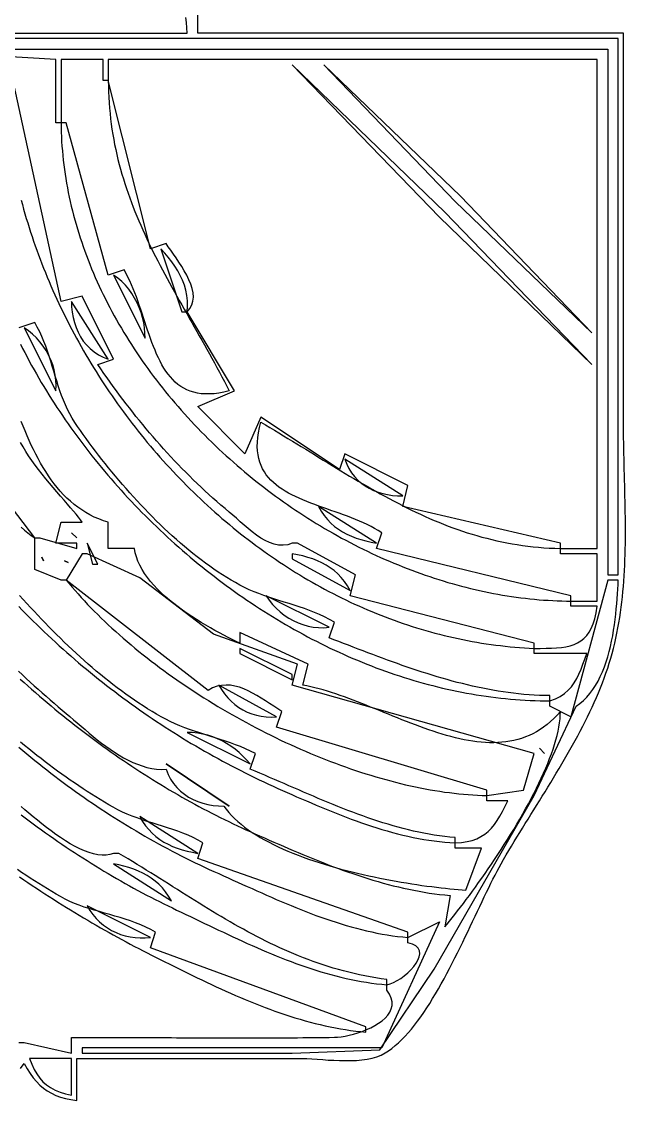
# Model space of a CAD drawing. Extents: x 0 to 792, y 0 to 1224.
# Drawn here: x 499.5 to 614.4, y 211 to 416.2 of the extents above; entities that cross this region are included whole.
import ezdxf

# ---------------------------------------------------------------- set-up
doc = ezdxf.new("R2010")
doc.units = 0
doc.layers.add('C7', color=7, linetype='CONTINUOUS')

msp = doc.modelspace()

# ---------------------------------------------------------------- linework, layer by layer
at = {"layer": 'C7'}
for points in [[(499.2836, 217.103), (500, 218), (500.5467, 217.026), (501.111, 216.1332), (501.6982, 215.3193), (502.3135, 214.582), (502.9624, 213.9188), (503.6501, 213.3275), (504.382, 212.8055), (505.1634, 212.3507), (505.9997, 211.9605), (506.8961, 211.6328), (507.8581, 211.365), (508.8909, 211.1548), (510, 211), (510, 219), (552, 219), (552.8583, 218.9857), (553.7738, 218.9473), (554.738, 218.8916), (555.7425, 218.8251), (556.779, 218.7546), (557.8392, 218.6867), (558.9146, 218.6282), (559.997, 218.5857), (561.078, 218.5659), (562.1491, 218.5755), (563.2021, 218.6212), (564.2287, 218.7097), (565.2203, 218.8477), (566.1687, 219.0417), (567.0656, 219.2986), (567.9025, 219.625), (568.6712, 220.0277), (569.3157, 220.4442), (569.9541, 220.9086), (570.5865, 221.4187), (571.2128, 221.9725), (571.833, 222.568), (572.4471, 223.2032), (573.055, 223.8759), (573.6568, 224.5843), (574.2524, 225.3262), (574.8419, 226.0996), (575.4251, 226.9026), (576.0021, 227.7329), (576.5729, 228.5887), (577.1375, 229.4679), (577.6957, 230.3684), (578.2477, 231.2883), (578.7934, 232.2254), (579.3328, 233.1778), (579.8659, 234.1435), (580.3926, 235.1203), (580.9129, 236.1063), (581.4269, 237.0994), (581.9345, 238.0975), (582.4357, 239.0988), (582.9304, 240.1011), (583.4187, 241.1023), (583.9006, 242.1006), (584.376, 243.0937), (584.8449, 244.0798), (585.3072, 245.0567), (585.7631, 246.0224), (586.2124, 246.975), (586.6552, 247.9123), (587.0914, 248.8323), (587.521, 249.733), (587.9441, 250.6124), (588.3605, 251.4684), (588.7702, 252.299), (589.1734, 253.1022), (589.5698, 253.8759), (589.9596, 254.6182), (590.3427, 255.3268), (590.7191, 256), (591.2041, 256.845), (591.6969, 257.6916), (592.1968, 258.5398), (592.7032, 259.3896), (593.2156, 260.2411), (593.7333, 261.0942), (594.2558, 261.9491), (594.7824, 262.8057), (595.3127, 263.6641), (595.8459, 264.5244), (596.3816, 265.3865), (596.9191, 266.2505), (597.4579, 267.1164), (597.9973, 267.9844), (598.5368, 268.8543), (599.0758, 269.7262), (599.6137, 270.6002), (600.1499, 271.4763), (600.6839, 272.3545), (601.215, 273.2349), (601.7427, 274.1175), (602.2663, 275.0024), (602.7854, 275.8895), (603.2992, 276.779), (603.8073, 277.6707), (604.309, 278.5649), (604.8037, 279.4615), (605.2909, 280.3605), (605.77, 281.2619), (606.2404, 282.1659), (606.7015, 283.0725), (607.1527, 283.9816), (607.5935, 284.8934), (608.0231, 285.8078), (608.4412, 286.7249), (608.847, 287.6447), (609.24, 288.5672), (609.6196, 289.4926), (609.9853, 290.4208), (610.3364, 291.3518), (610.6723, 292.2857), (610.9924, 293.2226), (611.2963, 294.1624), (611.5832, 295.1052), (611.8527, 296.051), (612.1041, 297), (612.3406, 297.963), (612.5611, 298.9302), (612.7659, 299.9014), (612.9557, 300.8764), (613.1309, 301.8551), (613.292, 302.8373), (613.4395, 303.8227), (613.5739, 304.8113), (613.6959, 305.8028), (613.8057, 306.797), (613.904, 307.7938), (613.9913, 308.7931), (614.0681, 309.7946), (614.1349, 310.7981), (614.1921, 311.8035), (614.2404, 312.8106), (614.2802, 313.8192), (614.312, 314.8292), (614.3363, 315.8404), (614.3537, 316.8525), (614.3646, 317.8655), (614.3695, 318.8791), (614.3691, 319.8932), (614.3636, 320.9075), (614.3538, 321.922), (614.3401, 322.9364), (614.3229, 323.9506), (614.3029, 324.9643), (614.2804, 325.9774), (614.2561, 326.9898), (614.2304, 328.0012), (614.2038, 329.0115), (614.1769, 330.0205), (614.1502, 331.028), (614.1241, 332.0339), (614.0991, 333.0379), (614.0759, 334.0399), (614.0548, 335.0398), (614.0364, 336.0372), (614.0212, 337.0322), (614.0097, 338.0244), (614.0025, 339.0137), (614, 340), (614, 414), (533, 414), (533, 432)], [(492, 414), (531, 414), (530.9577, 415.0363), (530.8859, 416.0326), (530.773, 416.9852)], [(490, 411), (611, 411), (611, 311), (613, 311), (613, 413), (492, 413)], [(499, 222), (500, 222), (509, 220), (509, 223), (509.9996, 222.9997), (510.9994, 222.9989), (511.9992, 222.9976), (512.999, 222.9959), (513.9988, 222.9938), (514.9987, 222.9913), (515.9986, 222.9884), (516.9986, 222.9852), (517.9985, 222.9817), (518.9985, 222.978), (519.9986, 222.9741), (520.9986, 222.97), (521.9987, 222.9657), (522.9988, 222.9613), (523.9989, 222.9568), (524.999, 222.9523), (525.9992, 222.9478), (526.9993, 222.9432), (527.9995, 222.9387), (528.9997, 222.9343), (529.9998, 222.93), (531, 222.9259), (532.0002, 222.9219), (533.0004, 222.9182), (534.0006, 222.9147), (535.0008, 222.9114), (536.001, 222.9085), (537.0011, 222.9059), (538.0013, 222.9038), (539.0015, 222.902), (540.0016, 222.9006), (541.0018, 222.8998), (542.0019, 222.8994), (543.002, 222.8996), (544.0021, 222.9004), (545.0021, 222.9018), (546.0022, 222.9038), (547.0022, 222.9065), (548.0022, 222.9099), (549.0022, 222.9141), (550.0021, 222.919), (551.002, 222.9247), (552.0019, 222.9313), (553.0017, 222.9388), (554.0015, 222.9471), (555.0013, 222.9565), (556.001, 222.9667), (557.0007, 222.978), (558.0004, 222.9903), (559, 223.0038), (559.6081, 223.0344), (560.2881, 223.1099), (561.0264, 223.2295), (561.8097, 223.3924), (562.6245, 223.5977), (563.4574, 223.8447), (564.295, 224.1325), (565.1239, 224.4604), (565.9307, 224.8275), (566.7019, 225.2331), (567.4241, 225.6762), (568.0839, 226.1562), (568.6679, 226.6722), (569.1626, 227.2234), (569.5547, 227.8091), (569.8307, 228.4283), (569.9772, 229.0802), (569.9808, 229.7642), (569.8281, 230.4794), (569.5056, 231.2249), (569, 232), (569, 233), (569.609, 233.1637), (570.2627, 233.4296), (570.9427, 233.785), (571.6309, 234.217), (572.3089, 234.7129), (572.9585, 235.26), (573.5613, 235.8454), (574.0992, 236.4564), (574.5538, 237.0802), (574.9068, 237.7041), (575.1401, 238.3152), (575.2352, 238.9009), (575.174, 239.4483), (574.9381, 239.9447), (574.5094, 240.3772), (573.8694, 240.7333), (573, 241), (573, 242), (579, 245), (568, 221), (511, 221), (511, 220), (551, 220), (567.6713, 220.6034), (578, 236), (597, 269), (605, 286), (605.7242, 286.5214), (606.4024, 287.1029), (607.0362, 287.7406), (607.6272, 288.4307), (608.1769, 289.1694), (608.6869, 289.9529), (609.1587, 290.7773), (609.594, 291.6389), (609.9942, 292.5339), (610.361, 293.4584), (610.6959, 294.4086), (611.0006, 295.3807), (611.2765, 296.3709), (611.5252, 297.3754), (611.7483, 298.3904), (611.9474, 299.412), (612.124, 300.4365), (612.2798, 301.4601), (612.4162, 302.4789), (612.5348, 303.489), (612.6373, 304.4868), (612.7251, 305.4684), (612.7999, 306.43), (612.8632, 307.3678), (612.9166, 308.2779), (612.9617, 309.1565), (613, 310), (611, 310), (604, 284), (600, 286), (600, 287), (601.045, 287.3894), (601.964, 287.859), (602.7695, 288.4041), (603.4742, 289.0206), (604.0908, 289.7041), (604.6318, 290.4502), (605.1099, 291.2547), (605.5378, 292.1132), (605.9281, 293.0212), (606.2935, 293.9746), (606.6466, 294.969), (607, 296), (597, 296), (597, 297), (598.1644, 297.0024), (599.2657, 297.0146), (600.3049, 297.0446), (601.2827, 297.1002), (602.2, 297.1893), (603.0576, 297.3199), (603.8564, 297.4999), (604.5972, 297.7372), (605.2808, 298.0396), (605.9081, 298.4152), (606.48, 298.8717), (606.9972, 299.4172), (607.4605, 300.0594), (607.871, 300.8064), (608.2293, 301.6661), (608.5363, 302.6463), (608.7929, 303.7549), (609, 305), (604, 305), (604, 306), (609, 306), (609, 315), (602, 315), (602, 316), (609, 316), (609, 409), (516, 409), (516, 405), (515, 405), (515, 409), (507, 409), (507, 397), (506, 397), (506, 409), (490, 410)], [(499.4195, 382.2876), (499.6537, 381.4123), (499.8952, 380.5384), (500.144, 379.6658), (500.4001, 378.7948), (500.6635, 377.9252), (500.9341, 377.0572), (501.2119, 376.1908), (501.4968, 375.3261), (501.7888, 374.4632), (502.0878, 373.602), (502.3939, 372.7427), (502.707, 371.8853), (503.027, 371.0298), (503.3539, 370.1764), (503.6877, 369.325), (504.0283, 368.4758), (504.3757, 367.6287), (504.7299, 366.7839), (505.0908, 365.9414), (505.4584, 365.1012), (505.8327, 364.2635), (506.2135, 363.4282), (506.6009, 362.5954), (506.9949, 361.7653), (507.3953, 360.9377), (507.8023, 360.1129), (508.2156, 359.2908), (508.6353, 358.4715), (509.0614, 357.655), (509.4937, 356.8415), (509.9324, 356.031), (510.3773, 355.2235), (510.8283, 354.4191), (511.2856, 353.6178), (511.7489, 352.8197), (512.2183, 352.0249), (512.6938, 351.2334), (513.1753, 350.4453), (513.6628, 349.6605), (514.1562, 348.8793), (514.6554, 348.1016), (515.1606, 347.3275), (515.6715, 346.5571), (516.1883, 345.7903), (516.7108, 345.0274), (517.239, 344.2682), (517.7728, 343.5129), (518.3123, 342.7616), (518.8574, 342.0142), (519.4081, 341.2709), (519.9643, 340.5317), (520.5259, 339.7966), (521.093, 339.0658), (521.6655, 338.3392), (522.2434, 337.617), (522.8266, 336.8991), (523.4151, 336.1857), (524.0088, 335.4768), (524.6078, 334.7724), (525.212, 334.0727), (525.8212, 333.3776), (526.4357, 332.6872), (527.0551, 332.0016), (527.6796, 331.3208), (528.3091, 330.645), (528.9436, 329.9741), (529.5829, 329.3081), (530.2272, 328.6473), (530.8763, 327.9915), (531.5302, 327.341), (532.1888, 326.6956), (532.8522, 326.0556), (533.5203, 325.4208), (534.193, 324.7915), (534.8704, 324.1677), (535.5523, 323.5493), (536.2388, 322.9365), (536.9298, 322.3293), (537.6253, 321.7279), (538.3251, 321.1321), (539.0294, 320.5422), (539.738, 319.9581), (540.451, 319.3799), (541.1682, 318.8076), (541.8897, 318.2414), (542.6153, 317.6812), (543.3451, 317.1272), (544.0791, 316.5794), (544.8172, 316.0378), (545.5593, 315.5025), (546.3054, 314.9736), (547.0555, 314.4511), (547.8095, 313.935), (548.5675, 313.4255), (549.3293, 312.9225), (550.0949, 312.4262), (550.8643, 311.9366), (551.6375, 311.4537), (552.4144, 310.9777), (553.195, 310.5085), (553.9792, 310.0462), (554.767, 309.5909), (555.5584, 309.1426), (556.3533, 308.7015), (557.1517, 308.2674), (557.9535, 307.8406), (558.7588, 307.421), (559.5674, 307.0087), (560.3794, 306.6038), (561.1947, 306.2064), (562.0132, 305.8164), (562.835, 305.434), (563.66, 305.0591), (564.4881, 304.6919), (565.3193, 304.3324), (566.1536, 303.9807), (566.9909, 303.6368), (567.8313, 303.3008), (568.6746, 302.9727), (569.5208, 302.6526), (570.3699, 302.3405), (571.2219, 302.0366), (572.0767, 301.7408), (572.9342, 301.4532), (573.7945, 301.1739), (574.6575, 300.9029), (575.5232, 300.6403), (576.3914, 300.3862), (577.2623, 300.1405), (578.1357, 299.9034), (579.0117, 299.6749), (579.8901, 299.4551), (580.7709, 299.244), (581.6541, 299.0417), (582.5397, 298.8482), (583.4277, 298.6636), (584.3179, 298.4879), (585.2104, 298.3213), (586.105, 298.1637), (587.0019, 298.0152), (587.9009, 297.8759), (588.8019, 297.7459), (589.7051, 297.6251), (590.6103, 297.5137), (591.5174, 297.4116), (592.4265, 297.3191), (593.3375, 297.236), (594.2504, 297.1625), (595.1651, 297.0986), (596.0817, 297.0444), (597, 297), (597, 298), (562, 307), (563, 311), (552, 317), (551, 317), (550.1286, 316.7222), (549.2585, 316.6115), (548.3917, 316.6515), (547.5302, 316.8259), (546.6762, 317.1182), (545.8317, 317.512), (544.9988, 317.991), (544.1794, 318.5387), (543.3758, 319.1387), (542.59, 319.7748), (541.824, 320.4304), (541.08, 321.0891), (540.3599, 321.7346), (539.6659, 322.3506), (539, 322.9205), (538.2134, 323.5804), (537.4339, 324.2465), (536.6612, 324.9187), (535.8954, 325.597), (535.1363, 326.2812), (534.3838, 326.9714), (533.638, 327.6674), (532.8988, 328.3692), (532.166, 329.0768), (531.4396, 329.7902), (530.7196, 330.5091), (530.0059, 331.2336), (529.2983, 331.9637), (528.5969, 332.6993), (527.9015, 333.4402), (527.2122, 334.1866), (526.5287, 334.9382), (525.8512, 335.6951), (525.1794, 336.4572), (524.5133, 337.2245), (523.853, 337.9968), (523.1981, 338.7742), (522.5489, 339.5565), (521.905, 340.3437), (521.2666, 341.1359), (520.6334, 341.9328), (520.0055, 342.7344), (519.3828, 343.5408), (518.7652, 344.3518), (518.1526, 345.1674), (517.545, 345.9875), (516.9423, 346.812), (516.3444, 347.641), (515.7513, 348.4744), (515.1629, 349.312), (514.5792, 350.1539), (514, 351), (517, 352), (511, 364), (507, 363), (497, 409)], [(551, 408), (579, 379), (608, 351), (580, 380), (551, 408)], [(557, 408), (582, 382), (608, 357), (583, 383), (557, 408)], [(516, 405), (516.0116, 403.9318), (516.0406, 402.8745), (516.0865, 401.8278), (516.149, 400.7913), (516.2278, 399.765), (516.3225, 398.7484), (516.4329, 397.7414), (516.5586, 396.7436), (516.6993, 395.7549), (516.8547, 394.775), (517.0244, 393.8035), (517.2081, 392.8404), (517.4056, 391.8852), (517.6164, 390.9378), (517.8402, 389.9979), (518.0768, 389.0653), (518.3259, 388.1396), (518.587, 387.2206), (518.8598, 386.3081), (519.1441, 385.4019), (519.4395, 384.5016), (519.7458, 383.6069), (520.0624, 382.7178), (520.3893, 381.8338), (520.7259, 380.9547), (521.0721, 380.0804), (521.4274, 379.2104), (521.7916, 378.3446), (522.1643, 377.4828), (522.5452, 376.6245), (522.9341, 375.7697), (523.3304, 374.918), (523.7341, 374.0692), (524.1446, 373.223), (524.5617, 372.3792), (524.9851, 371.5375), (525.4144, 370.6977), (525.8494, 369.8595), (526.2897, 369.0226), (526.7349, 368.1868), (527.1848, 367.3518), (527.639, 366.5175), (528.0973, 365.6834), (528.5592, 364.8494), (529.0245, 364.0152), (529.4928, 363.1806), (529.9639, 362.3453), (530.4373, 361.509), (530.9128, 360.6715), (531.39, 359.8325), (531.8687, 358.9918), (532.3485, 358.1492), (532.829, 357.3042), (533.3101, 356.4568), (533.7912, 355.6066), (534.2721, 354.7535), (534.7526, 353.897), (535.2322, 353.0371), (535.7106, 352.1733), (536.1875, 351.3056), (536.6627, 350.4335), (537.1357, 349.5569), (537.6062, 348.6755), (538.074, 347.7891), (538.5387, 346.8973), (539, 346), (538.0008, 345.753), (537.0489, 345.5703), (536.1426, 345.4499), (535.2804, 345.3896), (534.4608, 345.3876), (533.6821, 345.4417), (532.9428, 345.5498), (532.2414, 345.7101), (531.5763, 345.9204), (530.9458, 346.1787), (530.3486, 346.4829), (529.7829, 346.8311), (529.2472, 347.2212), (528.74, 347.6512), (528.2597, 348.119), (527.8047, 348.6226), (527.3735, 349.16), (526.9645, 349.7291), (526.5761, 350.3279), (526.2068, 350.9543), (525.855, 351.6064), (525.5192, 352.2821), (525.1977, 352.9793), (524.8891, 353.6961), (524.5917, 354.4304), (524.304, 355.1801), (524.0244, 355.9432), (523.7514, 356.7178), (523.4834, 357.5017), (523.2189, 358.2929), (522.9562, 359.0894), (522.6938, 359.8892), (522.4301, 360.6902), (522.1637, 361.4903), (521.8928, 362.2877), (521.6161, 363.0801), (521.3318, 363.8656), (521.0384, 364.6422), (520.7344, 365.4078), (520.4181, 366.1604), (520.0882, 366.898), (519.7428, 367.6184), (519.3806, 368.3198), (519, 369), (516, 368), (508, 397), (507, 397), (507.0132, 396.1058), (507.0382, 395.2128), (507.0747, 394.321), (507.1228, 393.4304), (507.1823, 392.5411), (507.2532, 391.6532), (507.3354, 390.7667), (507.4288, 389.8816), (507.5333, 388.998), (507.6488, 388.1161), (507.7753, 387.2357), (507.9127, 386.3571), (508.0609, 385.4802), (508.2198, 384.605), (508.3893, 383.7318), (508.5694, 382.8605), (508.76, 381.9911), (508.961, 381.1237), (509.1723, 380.2585), (509.3938, 379.3954), (509.6255, 378.5344), (509.8673, 377.6758), (510.1191, 376.8194), (510.3807, 375.9654), (510.6523, 375.1138), (510.9336, 374.2647), (511.2245, 373.4182), (511.5251, 372.5742), (511.8352, 371.7328), (512.1547, 370.8942), (512.4836, 370.0583), (512.8218, 369.2253), (513.1691, 368.3951), (513.5256, 367.5678), (513.8911, 366.7436), (514.2656, 365.9223), (514.6489, 365.1042), (515.041, 364.2892), (515.4419, 363.4775), (515.8514, 362.669), (516.2694, 361.8638), (516.6959, 361.062), (517.1308, 360.2636), (517.5741, 359.4687), (518.0255, 358.6774), (518.4851, 357.8897), (518.9528, 357.1056), (519.4285, 356.3253), (519.9121, 355.5487), (520.4035, 354.776), (520.9027, 354.0071), (521.4095, 353.2422), (521.924, 352.4813), (522.4459, 351.7244), (522.9753, 350.9717), (523.5121, 350.2231), (524.0561, 349.4787), (524.6073, 348.7387), (525.1656, 348.0029), (525.731, 347.2716), (526.3033, 346.5447), (526.8824, 345.8223), (527.4684, 345.1045), (528.061, 344.3913), (528.6603, 343.6827), (529.2662, 342.9789), (529.8785, 342.2799), (530.4972, 341.5857), (531.1222, 340.8965), (531.7535, 340.2122), (532.3909, 339.5329), (533.0343, 338.8586), (533.6838, 338.1895), (534.3391, 337.5256), (535.0003, 336.8669), (535.6673, 336.2135), (536.3399, 335.5655), (537.0181, 334.9229), (537.7018, 334.2857), (538.3909, 333.6541), (539.0853, 333.028), (539.7851, 332.4076), (540.49, 331.7928), (541.2, 331.1838), (541.9151, 330.5806), (542.6351, 329.9833), (543.3599, 329.3919), (544.0896, 328.8064), (544.824, 328.227), (545.5629, 327.6537), (546.3065, 327.0865), (547.0544, 326.5255), (547.8068, 325.9707), (548.5635, 325.4223), (549.3244, 324.8802), (550.0894, 324.3446), (550.8585, 323.8154), (551.6316, 323.2928), (552.4086, 322.7767), (553.1894, 322.2673), (553.974, 321.7646), (554.7622, 321.2687), (555.554, 320.7796), (556.3493, 320.2973), (557.148, 319.822), (557.9501, 319.3537), (558.7554, 318.8924), (559.5639, 318.4382), (560.3755, 317.9912), (561.1902, 317.5513), (562.0077, 317.1188), (562.8282, 316.6936), (563.6514, 316.2757), (564.4773, 315.8653), (565.3058, 315.4624), (566.1369, 315.067), (566.9704, 314.6792), (567.8063, 314.2991), (568.6445, 313.9267), (569.4849, 313.5621), (570.3275, 313.2054), (571.1721, 312.8565), (572.0187, 312.5155), (572.8672, 312.1826), (573.7175, 311.8577), (574.5695, 311.5409), (575.4232, 311.2323), (576.2785, 310.9319), (577.1353, 310.6398), (577.9935, 310.356), (578.853, 310.0807), (579.7138, 309.8137), (580.5758, 309.5553), (581.4388, 309.3055), (582.3029, 309.0643), (583.1679, 308.8317), (584.0338, 308.6079), (584.9004, 308.3929), (585.7677, 308.1867), (586.6357, 307.9894), (587.5041, 307.8011), (588.3731, 307.6218), (589.2424, 307.4515), (590.112, 307.2904), (590.9818, 307.1385), (591.8517, 306.9958), (592.7217, 306.8624), (593.5917, 306.7384), (594.4615, 306.6237), (595.3312, 306.5186), (596.2006, 306.4229), (597.0697, 306.3369), (597.9383, 306.2604), (598.8064, 306.1937), (599.674, 306.1367), (600.5408, 306.0895), (601.4069, 306.0522), (602.2722, 306.0248), (603.1366, 306.0074), (604, 306), (604, 307), (567, 316), (568, 319), (567.3447, 319.4139), (566.6678, 319.8075), (565.9712, 320.1825), (565.257, 320.5404), (564.527, 320.8828), (563.7833, 321.2112), (563.0278, 321.5272), (562.2625, 321.8325), (561.4893, 322.1286), (560.7102, 322.4171), (559.9271, 322.6995), (559.1421, 322.9775), (558.3571, 323.2526), (557.5741, 323.5264), (556.795, 323.8005), (556.0218, 324.0765), (555.2565, 324.3559), (554.501, 324.6403), (553.7573, 324.9314), (553.0273, 325.2307), (552.3131, 325.5397), (551.6165, 325.8601), (550.9397, 326.1934), (550.2844, 326.5413), (549.6527, 326.9052), (549.0466, 327.2869), (548.468, 327.6878), (547.9189, 328.1095), (547.4013, 328.5537), (546.917, 329.0218), (546.4682, 329.5156), (546.0567, 330.0365), (545.6844, 330.5861), (545.3535, 331.1661), (545.0659, 331.778), (544.8234, 332.4234), (544.6281, 333.1039), (544.4819, 333.821), (544.3869, 334.5764), (544.3449, 335.3715), (544.358, 336.2081), (544.4281, 337.0877), (544.5571, 338.0118), (544.7471, 338.982), (545, 340), (545.8706, 339.4964), (546.737, 338.9901), (547.5997, 338.4813), (548.4586, 337.9705), (549.3141, 337.4578), (550.1665, 336.9438), (551.0159, 336.4286), (551.8625, 335.9127), (552.7066, 335.3964), (553.5485, 334.8799), (554.3883, 334.3636), (555.2263, 333.8479), (556.0627, 333.3331), (556.8978, 332.8195), (557.7317, 332.3074), (558.5648, 331.7972), (559.3971, 331.2892), (560.2291, 330.7838), (561.0608, 330.2812), (561.8925, 329.7818), (562.7245, 329.286), (563.557, 328.794), (564.3902, 328.3062), (565.2244, 327.8229), (566.0597, 327.3445), (566.8964, 326.8713), (567.7347, 326.4036), (568.5749, 325.9417), (569.4172, 325.486), (570.2618, 325.0368), (571.109, 324.5945), (571.959, 324.1593), (572.8119, 323.7316), (573.6681, 323.3118), (574.5278, 322.9001), (575.3911, 322.4969), (576.2584, 322.1025), (577.1299, 321.7173), (578.0057, 321.3416), (578.8862, 320.9757), (579.7715, 320.62), (580.6619, 320.2747), (581.5576, 319.9402), (582.4588, 319.6169), (583.3658, 319.3051), (584.2788, 319.005), (585.198, 318.7171), (586.1237, 318.4417), (587.056, 318.179), (587.9953, 317.9295), (588.9417, 317.6934), (589.8955, 317.4712), (590.8569, 317.263), (591.8261, 317.0693), (592.8034, 316.8904), (593.789, 316.7266), (594.7832, 316.5782), (595.786, 316.4456), (596.7979, 316.3292), (597.819, 316.2291), (598.8495, 316.1459), (599.8896, 316.0797), (600.9397, 316.0309), (602, 316), (602, 317), (572, 324), (573, 328), (561, 334), (560, 331), (545, 341), (542, 334), (533, 343), (540, 346), (531, 361), (531.5341, 361.6328), (531.898, 362.318), (532.1066, 363.0486), (532.1745, 363.8173), (532.1166, 364.6168), (531.9477, 365.4401), (531.6826, 366.2798), (531.3362, 367.1288), (530.9232, 367.9799), (530.4584, 368.8259), (529.9567, 369.6595), (529.4329, 370.4737), (528.9017, 371.2612), (528.378, 372.0147), (527.8766, 372.7272), (527.4123, 373.3913), (527, 374), (524, 373), (516, 405)], [(526, 373), (530, 361), (531, 361), (531.0776, 362.079), (531.0577, 363.127), (530.9458, 364.1453), (530.7476, 365.1353), (530.4685, 366.0983), (530.1142, 367.0358), (529.6904, 367.9492), (529.2026, 368.8398), (528.6564, 369.709), (528.0574, 370.5582), (527.4113, 371.3889), (526.7236, 372.2023), (526, 373)], [(517, 368), (523, 356), (522.9742, 356.9849), (522.8829, 357.9729), (522.727, 358.9583), (522.5073, 359.9354), (522.2247, 360.8986), (521.8801, 361.842), (521.4745, 362.7601), (521.0086, 363.6472), (520.4835, 364.4976), (519.9, 365.3056), (519.259, 366.0655), (518.5614, 366.7717), (517.8081, 367.4184), (517, 368)], [(509, 363), (509.0284, 361.9702), (509.1282, 360.9534), (509.2998, 359.9555), (509.5433, 358.9828), (509.8592, 358.0415), (510.2475, 357.1377), (510.7087, 356.2776), (511.243, 355.4674), (511.8507, 354.7133), (512.5321, 354.0214), (513.2874, 353.398), (514.117, 352.8491), (515.0211, 352.3811), (516, 352), (509, 363)], [(509.628, 339.9961), (509.1181, 340.7941), (508.6505, 341.6161), (508.2207, 342.4599), (507.8244, 343.3234), (507.4573, 344.2046), (507.1149, 345.1013), (506.7931, 346.0115), (506.4873, 346.9331), (506.1933, 347.8639), (505.9068, 348.802), (505.6233, 349.7452), (505.3385, 350.6915), (505.048, 351.6387), (504.7476, 352.5847), (504.4329, 353.5276), (504.0995, 354.4651), (503.743, 355.3952), (503.3592, 356.3158), (502.9436, 357.2249), (502.492, 358.1203), (502, 359), (499, 358)], [(500, 358), (506, 346), (506.0565, 346.997), (506.0241, 347.9932), (505.9062, 348.9833), (505.7064, 349.9623), (505.4284, 350.925), (505.0758, 351.8661), (504.6521, 352.7805), (504.161, 353.6631), (503.606, 354.5086), (502.9909, 355.312), (502.3191, 356.0679), (501.5942, 356.7714), (500.82, 357.4171), (500, 358)], [(499.2706, 354.8841), (499.6847, 354.0661), (500.1063, 353.25), (500.5351, 352.4357), (500.9711, 351.6235), (501.4143, 350.8133), (501.8647, 350.0053), (502.3221, 349.1994), (502.7866, 348.3958), (503.2581, 347.5945), (503.7364, 346.7956), (504.2217, 345.9991), (504.7138, 345.2051), (505.2127, 344.4137), (505.7183, 343.6249), (506.2305, 342.8388), (506.7494, 342.0555), (507.2749, 341.275), (507.8068, 340.4974), (508.3453, 339.7228), (508.8901, 338.9511), (509.4413, 338.1826), (509.9988, 337.4172), (510.5626, 336.655), (511.1326, 335.896), (511.7088, 335.1405), (512.291, 334.3883), (512.8793, 333.6396), (513.4736, 332.8944), (514.0739, 332.1528), (514.6801, 331.4148), (515.2921, 330.6806), (515.9099, 329.9502), (516.5334, 329.2236), (517.1627, 328.501), (517.7976, 327.7823), (518.438, 327.0676), (519.0841, 326.3571), (519.7356, 325.6508), (520.3925, 324.9486), (521.0548, 324.2508), (521.7225, 323.5573), (522.3954, 322.8683), (523.0736, 322.1837), (523.757, 321.5037), (524.4454, 320.8284), (525.139, 320.1577), (525.8376, 319.4917), (526.5411, 318.8306), (527.2496, 318.1743), (527.9629, 317.523), (528.6811, 316.8767), (529.404, 316.2354), (530.1317, 315.5993), (530.864, 314.9684), (531.6009, 314.3427), (532.3424, 313.7224), (533.0884, 313.1074), (533.8388, 312.4979), (534.5937, 311.894), (535.3529, 311.2955), (536.1164, 310.7028), (536.8842, 310.1157), (537.6561, 309.5344), (538.4322, 308.959), (539.2125, 308.3895), (539.9967, 307.8259), (540.785, 307.2683), (541.5772, 306.7169), (542.3732, 306.1715), (543.1732, 305.6325), (543.9769, 305.0997), (544.7843, 304.5732), (545.5955, 304.0532), (546.4103, 303.5396), (547.2286, 303.0326), (548.0505, 302.5322), (548.8759, 302.0384), (549.7047, 301.5514), (550.5368, 301.0712), (551.3723, 300.5978), (552.2111, 300.1314), (553.0531, 299.6719), (553.8983, 299.2195), (554.7465, 298.7742), (555.5979, 298.3361), (556.4523, 297.9053), (557.3096, 297.4818), (558.1698, 297.0656), (559.0329, 296.6569), (559.8989, 296.2556), (560.7675, 295.862), (561.6389, 295.4759), (562.513, 295.0976), (563.3896, 294.727), (564.2688, 294.3642), (565.1505, 294.0093), (566.0347, 293.6624), (566.9212, 293.3235), (567.8101, 292.9927), (568.7013, 292.67), (569.5947, 292.3555), (570.4903, 292.0493), (571.3881, 291.7514), (572.288, 291.4619), (573.1899, 291.1809), (574.0937, 290.9083), (574.9996, 290.6444), (575.9073, 290.3892), (576.8168, 290.1426), (577.7281, 289.9049), (578.6412, 289.676), (579.5559, 289.456), (580.4722, 289.245), (581.3901, 289.043), (582.3096, 288.8501), (583.2305, 288.6664), (584.1528, 288.4919), (585.0765, 288.3267), (586.0016, 288.1709), (586.9278, 288.0244), (587.8554, 287.8875), (588.784, 287.7601), (589.7138, 287.6424), (590.6446, 287.5343), (591.5765, 287.436), (592.5093, 287.3474), (593.443, 287.2688), (594.3775, 287.2001), (595.3129, 287.1413), (596.249, 287.0927), (597.1858, 287.0541), (598.1233, 287.0258), (599.0613, 287.0077), (600, 287), (600, 288), (599.0049, 288.0168), (598.0118, 288.0504), (597.0207, 288.1005), (596.0316, 288.1666), (595.0445, 288.2483), (594.0594, 288.3451), (593.0762, 288.4566), (592.0949, 288.5824), (591.1157, 288.722), (590.1383, 288.875), (589.1629, 289.0411), (588.1894, 289.2197), (587.2178, 289.4104), (586.2481, 289.6129), (585.2803, 289.8266), (584.3144, 290.0512), (583.3504, 290.2862), (582.3882, 290.5311), (581.4279, 290.7857), (580.4695, 291.0493), (579.5129, 291.3217), (578.5581, 291.6023), (577.6052, 291.8908), (576.6541, 292.1867), (575.7047, 292.4895), (574.7572, 292.7989), (573.8115, 293.1145), (572.8675, 293.4357), (571.9254, 293.7622), (570.985, 294.0936), (570.0463, 294.4293), (569.1094, 294.7691), (568.1743, 295.1123), (567.2408, 295.4587), (566.3091, 295.8078), (565.3791, 296.1592), (564.4509, 296.5124), (563.5243, 296.867), (562.5994, 297.2225), (561.6762, 297.5786), (560.7546, 297.9349), (559.8348, 298.2908), (558.9165, 298.646), (558, 299), (559, 302), (558.073, 302.5155), (557.1353, 302.9891), (556.1882, 303.4254), (555.2334, 303.8287), (554.2723, 304.2039), (553.3064, 304.5553), (552.3373, 304.8875), (551.3664, 305.2053), (550.3952, 305.513), (549.4253, 305.8152), (548.4581, 306.1166), (547.4951, 306.4218), (546.538, 306.7351), (545.588, 307.0613), (544.6469, 307.4049), (543.716, 307.7705), (542.7969, 308.1626), (541.891, 308.5858), (541, 309.0447), (540.1794, 309.4995), (539.36, 309.9746), (538.5421, 310.4692), (537.7261, 310.9827), (536.912, 311.5146), (536.1003, 312.0641), (535.2912, 312.6307), (534.4849, 313.2138), (533.6817, 313.8128), (532.8819, 314.427), (532.0858, 315.0558), (531.2936, 315.6986), (530.5056, 316.3549), (529.722, 317.0239), (528.9432, 317.7051), (528.1694, 318.3979), (527.4009, 319.1016), (526.6379, 319.8156), (525.8808, 320.5394), (525.1297, 321.2723), (524.3849, 322.0136), (523.6468, 322.7629), (522.9156, 323.5194), (522.1915, 324.2825), (521.4749, 325.0517), (520.7659, 325.8263), (520.065, 326.6057), (519.3722, 327.3893), (518.688, 328.1765), (518.0125, 328.9666), (517.3461, 329.7591), (516.689, 330.5534), (516.0415, 331.3487), (515.4038, 332.1446), (514.7762, 332.9403), (514.1591, 333.7354), (513.5526, 334.5291), (512.957, 335.3208), (512.3726, 336.11), (511.7997, 336.896), (511.2385, 337.6782), (510.6893, 338.4561), (510.1524, 339.2289), (509.6281, 339.9961)], [(499.2412, 291.1594), (499.963, 290.5059), (500.6879, 289.8566), (501.4158, 289.2118), (502.1467, 288.5713), (502.8805, 287.9352), (503.6171, 287.3037), (504.3566, 286.6766), (505.0988, 286.054), (505.8438, 285.436), (506.5914, 284.8226), (507.3417, 284.2138), (508.0945, 283.6097), (508.8498, 283.0102), (509.6076, 282.4155), (510.3678, 281.8256), (511.1304, 281.2404), (511.8953, 280.6601), (512.6625, 280.0846), (513.4319, 279.514), (514.2034, 278.9483), (514.9771, 278.3876), (515.7528, 277.8318), (516.5306, 277.2811), (517.3103, 276.7355), (518.0919, 276.1949), (518.8754, 275.6594), (519.6608, 275.1291), (520.4478, 274.604), (521.2367, 274.0841), (522.0271, 273.5694), (522.8192, 273.0601), (523.6129, 272.556), (524.408, 272.0573), (525.2047, 271.564), (526.0027, 271.0761), (526.8021, 270.5936), (527.6028, 270.1166), (528.4048, 269.6451), (529.208, 269.1792), (530.0124, 268.7189), (530.8179, 268.2641), (531.6245, 267.815), (532.432, 267.3716), (533.2406, 266.9339), (534.05, 266.5019), (534.8603, 266.0758), (535.6714, 265.6554), (536.4833, 265.2408), (537.2959, 264.8322), (538.1092, 264.4294), (538.9231, 264.0326), (539.7375, 263.6417), (540.5525, 263.2569), (541.3679, 262.8781), (542.1838, 262.5054), (543, 262.1388), (543.8935, 261.7409), (544.791, 261.3418), (545.6924, 260.9418), (546.5976, 260.5415), (547.5066, 260.1414), (548.4192, 259.7418), (549.3354, 259.3434), (550.2551, 258.9466), (551.1782, 258.5519), (552.1046, 258.1598), (553.0341, 257.7707), (553.9669, 257.3851), (554.9026, 257.0036), (555.8413, 256.6266), (556.7829, 256.2546), (557.7273, 255.8881), (558.6743, 255.5276), (559.624, 255.1735), (560.5762, 254.8264), (561.5308, 254.4867), (562.4878, 254.1549), (563.447, 253.8315), (564.4084, 253.517), (565.3719, 253.2118), (566.3374, 252.9165), (567.3048, 252.6316), (568.274, 252.3575), (569.2449, 252.0947), (570.2175, 251.8436), (571.1917, 251.6049), (572.1673, 251.3789), (573.1443, 251.1662), (574.1226, 250.9673), (575.1022, 250.7825), (576.0828, 250.6125), (577.0645, 250.4577), (578.0472, 250.3185), (579.0307, 250.1955), (580.015, 250.0892), (581, 250), (580, 244), (580.4544, 244.5474), (580.928, 245.1273), (581.4196, 245.7383), (581.9279, 246.3793), (582.4518, 247.0489), (582.9899, 247.7459), (583.5409, 248.469), (584.1038, 249.217), (584.6771, 249.9885), (585.2598, 250.7824), (585.8505, 251.5973), (586.4479, 252.4321), (587.0509, 253.2853), (587.6583, 254.1559), (588.2687, 255.0424), (588.8809, 255.9437), (589.4937, 256.8584), (590.1058, 257.7854), (590.716, 258.7233), (591.3231, 259.6708), (591.9258, 260.6268), (592.5229, 261.59), (593.1131, 262.559), (593.6952, 263.5327), (594.2679, 264.5097), (594.83, 265.4888), (595.3803, 266.4687), (595.9174, 267.4482), (596.4403, 268.4261), (596.9476, 269.4009), (597.4381, 270.3715), (597.9105, 271.3366), (598.3636, 272.295), (598.7962, 273.2453), (599.207, 274.1864), (599.5948, 275.1169), (599.9583, 276.0356), (600.2963, 276.9412), (600.6075, 277.8325), (600.8908, 278.7082), (601.1448, 279.567), (601.3683, 280.4076), (601.5602, 281.2289), (601.719, 282.0295), (601.8437, 282.8082), (601.9329, 283.5636), (601.9854, 284.2947), (602, 285), (601.3882, 284.3087), (600.7636, 283.6662), (600.1267, 283.0711), (599.4777, 282.5223), (598.817, 282.0186), (598.145, 281.5589), (597.4619, 281.142), (596.7682, 280.7667), (596.0641, 280.4319), (595.3501, 280.1364), (594.6264, 279.8791), (593.8934, 279.6587), (593.1515, 279.4741), (592.4009, 279.3242), (591.6421, 279.2077), (590.8754, 279.1235), (590.1011, 279.0705), (589.3196, 279.0474), (588.5312, 279.0532), (587.7362, 279.0865), (586.935, 279.1464), (586.128, 279.2316), (585.3155, 279.3409), (584.4978, 279.4731), (583.6753, 279.6272), (582.8483, 279.802), (582.0172, 279.9962), (581.1823, 280.2087), (580.344, 280.4383), (579.5025, 280.6839), (578.6583, 280.9444), (577.8117, 281.2185), (576.963, 281.505), (576.1126, 281.8029), (575.2609, 282.1109), (574.408, 282.4279), (573.5545, 282.7527), (572.7007, 283.0841), (571.8469, 283.4211), (570.9934, 283.7623), (570.1405, 284.1067), (569.2888, 284.4531), (568.4383, 284.8002), (567.5897, 285.1471), (566.743, 285.4924), (565.8988, 285.835), (565.0574, 286.1738), (564.219, 286.5075), (563.3841, 286.8351), (562.5529, 287.1553), (561.7259, 287.467), (560.9034, 287.769), (560.0857, 288.0602), (559.2731, 288.3393), (558.4661, 288.6053), (557.6649, 288.8569), (556.8699, 289.093), (556.0815, 289.3124), (555.2999, 289.514), (554.5256, 289.6965), (553.7588, 289.8589), (553, 290), (554, 294), (541, 300), (541, 298), (540.2943, 298.3343), (539.5514, 298.6959), (538.7755, 299.0839), (537.9709, 299.4977), (537.1417, 299.9363), (536.2923, 300.3992), (535.427, 300.8855), (534.5501, 301.3946), (533.6657, 301.9256), (532.7782, 302.4777), (531.8918, 303.0504), (531.0109, 303.6427), (530.1396, 304.254), (529.2823, 304.8835), (528.4432, 305.5304), (527.6266, 306.1941), (526.8367, 306.8737), (526.0779, 307.5685), (525.3544, 308.2777), (524.6704, 309.0006), (524.0303, 309.7365), (523.4383, 310.4846), (522.8987, 311.2442), (522.4157, 312.0144), (521.9936, 312.7946), (521.6367, 313.584), (521.3493, 314.3819), (521.1356, 315.1874), (521, 316), (516, 316), (516, 321), (515.0776, 321.2859), (514.1875, 321.6144), (513.3287, 321.9838), (512.5005, 322.3927), (511.7018, 322.8396), (510.9317, 323.323), (510.1894, 323.8414), (509.474, 324.3933), (508.7846, 324.9773), (508.1202, 325.5918), (507.4799, 326.2353), (506.8629, 326.9064), (506.2683, 327.6035), (505.6951, 328.3253), (505.1425, 329.07), (504.6095, 329.8364), (504.0952, 330.6229), (503.5988, 331.4279), (503.1194, 332.2501), (502.6559, 333.0879), (502.2076, 333.9398), (501.7736, 334.8043), (501.3528, 335.68), (500.9445, 336.5653), (500.5478, 337.4588), (500.1616, 338.3589), (499.7852, 339.2642), (499.4176, 340.1732)], [(499.4132, 320.0351), (500.0553, 319.4974), (500.7005, 318.9787), (501.3488, 318.4794), (502, 318), (489, 335)], [(498.9181, 292.6312), (499.6554, 291.9418), (500.3965, 291.256), (501.1414, 290.5739), (501.89, 289.8953), (502.6421, 289.2203), (503.3978, 288.5488), (504.1568, 287.8806), (504.9191, 287.2159), (505.6847, 286.5544), (506.4534, 285.8963), (507.2252, 285.2413), (508, 284.5895), (508.6788, 284.0155), (509.3759, 283.4185), (510.0908, 282.8031), (510.8225, 282.1742), (511.5705, 281.5365), (512.334, 280.8947), (513.1123, 280.2538), (513.9047, 279.6184), (514.7105, 278.9934), (515.529, 278.3834), (516.3594, 277.7933), (517.2012, 277.2278), (518.0534, 276.6918), (518.9155, 276.19), (519.7867, 275.7271), (520.6664, 275.308), (521.5537, 274.9374), (522.448, 274.62), (523.3487, 274.3608), (524.2549, 274.1644), (525.166, 274.0356), (526.0812, 273.9792), (527, 274), (527.3811, 273.0211), (527.8491, 272.117), (528.398, 271.2874), (529.0214, 270.5321), (529.7133, 269.8507), (530.4674, 269.243), (531.2776, 268.7087), (532.1377, 268.2475), (533.0415, 267.8592), (533.9828, 267.5433), (534.9555, 267.2998), (535.9534, 267.1282), (536.9702, 267.0284), (538, 267), (538.443, 266.3886), (538.9274, 265.7911), (539.4516, 265.2073), (540.0144, 264.6373), (540.6142, 264.0807), (541.2495, 263.5376), (541.919, 263.0078), (542.6212, 262.4911), (543.3547, 261.9875), (544.118, 261.4968), (544.9096, 261.019), (545.7282, 260.5538), (546.5722, 260.1013), (547.4404, 259.6612), (548.3311, 259.2334), (549.2429, 258.8179), (550.1745, 258.4145), (551.1244, 258.023), (552.0911, 257.6435), (553.0732, 257.2757), (554.0693, 256.9195), (555.0779, 256.5748), (556.0975, 256.2416), (557.1268, 255.9196), (558.1642, 255.6087), (559.2084, 255.3089), (560.2579, 255.0201), (561.3113, 254.742), (562.367, 254.4746), (563.4238, 254.2178), (564.4801, 253.9714), (565.5344, 253.7353), (566.5854, 253.5095), (567.6317, 253.2937), (568.6716, 253.0879), (569.7039, 252.892), (570.7271, 252.7058), (571.7398, 252.5292), (572.7404, 252.3621), (573.7275, 252.2044), (574.6998, 252.0559), (575.6558, 251.9166), (576.594, 251.7863), (577.5129, 251.6649), (578.4113, 251.5523), (579.2875, 251.4484), (580.1401, 251.3529), (580.9678, 251.266), (581.7691, 251.1873), (582.5425, 251.1168), (583.2866, 251.0544), (584, 251), (587, 259), (582, 259), (582, 260), (583.1779, 260.0805), (584.2461, 260.2396), (585.2144, 260.4765), (586.0921, 260.7903), (586.889, 261.1805), (587.6145, 261.6461), (588.2783, 262.1866), (588.8899, 262.801), (589.4589, 263.4887), (589.9949, 264.2489), (590.5074, 265.0809), (591.006, 265.9839), (591.5003, 266.9572), (592, 268), (588, 268), (588, 269), (595, 270), (597, 277), (551, 290), (552, 294), (536, 299.6875), (522, 310.436), (512, 315), (511, 315), (508, 310), (507, 310), (502, 312), (502, 318), (503, 318), (510, 316), (510, 317), (506, 317), (507, 321), (511, 321), (510.6895, 321.4426), (510.3075, 321.9444), (509.8609, 322.501), (509.3571, 323.1082), (508.8031, 323.7615), (508.206, 324.4566), (507.573, 325.1891), (506.9112, 325.9549), (506.2278, 326.7493), (505.5299, 327.5683), (504.8245, 328.4073), (504.119, 329.2622), (503.4203, 330.1284), (502.7356, 331.0017), (502.0721, 331.8778), (501.4369, 332.7523), (500.8371, 333.6208), (500.2798, 334.4791), (499.7723, 335.3227), (499.3216, 336.1474)], [(561, 333), (561.3431, 332.0661), (561.7632, 331.2023), (562.2554, 330.4078), (562.8148, 329.6817), (563.4364, 329.0234), (564.1154, 328.4321), (564.8469, 327.9071), (565.626, 327.4475), (566.4477, 327.0526), (567.3072, 326.7217), (568.1996, 326.4539), (569.12, 326.2487), (570.0634, 326.1051), (571.025, 326.0224), (572, 326), (561, 333)], [(556, 324), (556.517, 323.0923), (557.0816, 322.2636), (557.6923, 321.5096), (558.3474, 320.8264), (559.0454, 320.2099), (559.7847, 319.6562), (560.5638, 319.1611), (561.3811, 318.7207), (562.2351, 318.3308), (563.1241, 317.9876), (564.0467, 317.6869), (565.0012, 317.4248), (565.9862, 317.1971), (567, 317), (556, 324)], [(509, 319), (510, 318), (509, 319)], [(512, 317), (513, 313), (514, 313), (512, 317)], [(503.3333, 314.3333), (503.6667, 313.6667), (503.3333, 314.3333)], [(551, 315), (551, 314), (562, 308), (561.4829, 308.9075), (560.9183, 309.7363), (560.3076, 310.4903), (559.6525, 311.1734), (558.9545, 311.7899), (558.2152, 312.3437), (557.4361, 312.8387), (556.6188, 313.2792), (555.7648, 313.669), (554.8758, 314.0122), (553.9532, 314.3129), (552.9987, 314.5751), (552.0137, 314.8027), (551, 315)], [(507.6667, 313.6667), (508.3333, 313.3333), (507.6667, 313.6667)], [(508, 310), (508.5432, 309.3348), (509.0992, 308.6707), (509.6678, 308.0077), (510.2488, 307.3459), (510.842, 306.6855), (511.4473, 306.0267), (512.0643, 305.3694), (512.6929, 304.7139), (513.333, 304.0604), (513.9842, 303.4088), (514.6464, 302.7594), (515.3194, 302.1122), (516.003, 301.4675), (516.6969, 300.8253), (517.4011, 300.1857), (518.1152, 299.5489), (518.8392, 298.9151), (519.5727, 298.2843), (520.3155, 297.6566), (521.0676, 297.0323), (521.8286, 296.4114), (522.5984, 295.7941), (523.3768, 295.1804), (524.1636, 294.5705), (524.9585, 293.9646), (525.7614, 293.3628), (526.572, 292.7651), (527.3902, 292.1718), (528.2158, 291.583), (529.0485, 290.9987), (529.8882, 290.4191), (530.7346, 289.8444), (531.5876, 289.2746), (532.4469, 288.7099), (533.3124, 288.1505), (534.1839, 287.5964), (535.0611, 287.0478), (535.9438, 286.5048), (536.8319, 285.9675), (537.7251, 285.4361), (538.6232, 284.9106), (539.5261, 284.3913), (540.4335, 283.8783), (541.3453, 283.3716), (542.2612, 282.8714), (543.181, 282.3779), (544.1046, 281.8911), (545.0316, 281.4112), (545.962, 280.9384), (546.8956, 280.4726), (547.832, 280.0142), (548.7712, 279.5631), (549.7129, 279.1196), (550.6569, 278.6837), (551.603, 278.2557), (552.551, 277.8355), (553.5008, 277.4234), (554.452, 277.0194), (555.4046, 276.6238), (556.3582, 276.2365), (557.3128, 275.8579), (558.2681, 275.4879), (559.2238, 275.1267), (560.1799, 274.7745), (561.136, 274.4313), (562.0921, 274.0973), (563.0479, 273.7727), (564.0031, 273.4575), (564.9576, 273.1519), (565.9113, 272.856), (566.8638, 272.5699), (567.815, 272.2938), (568.7646, 272.0278), (569.7126, 271.772), (570.6586, 271.5265), (571.6025, 271.2916), (572.5441, 271.0672), (573.4832, 270.8536), (574.4195, 270.6508), (575.3529, 270.459), (576.2832, 270.2784), (577.2101, 270.109), (578.1335, 269.9509), (579.0532, 269.8044), (579.9689, 269.6695), (580.8805, 269.5464), (581.7878, 269.4351), (582.6905, 269.3359), (583.5884, 269.2488), (584.4814, 269.174), (585.3693, 269.1115), (586.2518, 269.0616), (587.1287, 269.0244), (588, 269), (588, 270), (548, 282), (549, 285), (548.2409, 285.4773), (547.4688, 285.9811), (546.6847, 286.5), (545.8896, 287.0226), (545.0845, 287.5375), (544.2704, 288.0336), (543.4482, 288.4994), (542.6189, 288.9236), (541.7835, 289.2949), (540.943, 289.6019), (540.0985, 289.8333), (539.2508, 289.9778), (538.4009, 290.0241), (537.55, 289.9608), (536.6988, 289.7765), (535.8485, 289.46), (535, 289), (508, 310)], [(498.962, 304.9786), (499.6409, 304.2761), (500.3243, 303.5779), (501.0122, 302.8841), (501.7046, 302.1946), (502.4014, 301.5096), (503.1026, 300.829), (503.8081, 300.1528), (504.518, 299.481), (505.2321, 298.8138), (505.9505, 298.151), (506.6731, 297.4927), (507.3999, 296.839), (508.1307, 296.1898), (508.8657, 295.5452), (509.6047, 294.9052), (510.3478, 294.2698), (511.0948, 293.639), (511.8457, 293.0129), (512.6006, 292.3915), (513.3593, 291.7747), (514.1219, 291.1626), (514.8882, 290.5553), (515.6583, 289.9527), (516.4321, 289.3549), (517.2096, 288.7619), (517.9908, 288.1737), (518.7755, 287.5903), (519.5638, 287.0117), (520.3556, 286.438), (521.1509, 285.8692), (521.9497, 285.3053), (522.7519, 284.7463), (523.5574, 284.1923), (524.3663, 283.6432), (525.1785, 283.0991), (525.994, 282.5601), (526.8127, 282.026), (527.6346, 281.497), (528.4596, 280.973), (529.2877, 280.4541), (530.119, 279.9403), (530.9532, 279.4317), (531.7905, 278.9281), (532.6307, 278.4298), (533.4739, 277.9366), (534.3199, 277.4486), (535.1688, 276.9658), (536.0205, 276.4882), (536.875, 276.0159), (537.7322, 275.5489), (538.5922, 275.0872), (539.4548, 274.6308), (540.32, 274.1797), (541.1878, 273.734), (542.0581, 273.2937), (542.931, 272.8587), (543.8063, 272.4292), (544.6841, 272.0051), (545.5643, 271.5864), (546.4469, 271.1732), (547.3317, 270.7655), (548.2189, 270.3633), (549.1083, 269.9667), (550, 269.5756), (550.9115, 269.1792), (551.8281, 268.7815), (552.7498, 268.3831), (553.6764, 267.9849), (554.6077, 267.5876), (555.5435, 267.1921), (556.4838, 266.799), (557.4284, 266.4092), (558.3771, 266.0234), (559.3297, 265.6424), (560.2862, 265.2671), (561.2464, 264.8981), (562.2102, 264.5362), (563.1773, 264.1823), (564.1476, 263.8371), (565.1211, 263.5014), (566.0975, 263.176), (567.0767, 262.8616), (568.0585, 262.559), (569.0429, 262.269), (570.0296, 261.9924), (571.0185, 261.73), (572.0095, 261.4825), (573.0024, 261.2507), (573.997, 261.0354), (574.9933, 260.8373), (575.991, 260.6573), (576.9901, 260.4962), (577.9903, 260.3546), (578.9915, 260.2334), (579.9937, 260.1334), (580.9965, 260.0553), (582, 260), (582, 261), (580.9952, 261.0921), (579.9941, 261.2036), (578.9967, 261.3338), (578.0028, 261.4822), (577.0125, 261.648), (576.0255, 261.8308), (575.0419, 262.0298), (574.0615, 262.2444), (573.0843, 262.474), (572.1101, 262.718), (571.139, 262.9757), (570.1707, 263.2466), (569.2053, 263.5299), (568.2427, 263.8252), (567.2828, 264.1316), (566.3254, 264.4487), (565.3706, 264.7758), (564.4182, 265.1123), (563.4681, 265.4575), (562.5203, 265.8109), (561.5748, 266.1717), (560.6313, 266.5394), (559.6899, 266.9134), (558.7504, 267.2929), (557.8128, 267.6775), (556.877, 268.0665), (555.9429, 268.4591), (555.0104, 268.8549), (554.0795, 269.2532), (553.15, 269.6534), (552.222, 270.0548), (551.2952, 270.4569), (550.3697, 270.8589), (549.4453, 271.2603), (548.522, 271.6605), (547.5997, 272.0587), (546.6782, 272.4545), (545.7576, 272.8471), (544.8378, 273.236), (543.9186, 273.6205), (543, 274), (544, 277), (543.0696, 277.4668), (542.1264, 277.8986), (541.1723, 278.2996), (540.2094, 278.6741), (539.2396, 279.0264), (538.2649, 279.3606), (537.2873, 279.6812), (536.3088, 279.9923), (535.3313, 280.2982), (534.3569, 280.6032), (533.3876, 280.9115), (532.4252, 281.2274), (531.4719, 281.5552), (530.5297, 281.8991), (529.6004, 282.2635), (528.6861, 282.6525), (527.7888, 283.0704), (526.9105, 283.5216), (526.0452, 283.998), (525.1854, 284.4892), (524.3309, 284.9948), (523.4817, 285.5142), (522.6379, 286.0472), (521.7994, 286.5933), (520.9663, 287.152), (520.1385, 287.7231), (519.316, 288.306), (518.4989, 288.9004), (517.687, 289.5058), (516.8805, 290.1219), (516.0794, 290.7482), (515.2835, 291.3844), (514.493, 292.0299), (513.7078, 292.6844), (512.9279, 293.3476), (512.1533, 294.0189), (511.384, 294.698), (510.62, 295.3844), (509.8613, 296.0778), (509.108, 296.7777), (508.3599, 297.4838), (507.6171, 298.1955), (506.8796, 298.9126), (506.1474, 299.6346), (505.4205, 300.361), (504.6988, 301.0916), (503.9825, 301.8258), (503.2714, 302.5633), (502.5656, 303.3036), (501.8651, 304.0463), (501.1699, 304.7911), (500.4799, 305.5375), (499.7952, 306.2851), (499.1158, 307.0335)], [(546, 307), (546.5876, 306.1559), (547.233, 305.3627), (547.9321, 304.6236), (548.6808, 303.9419), (549.4751, 303.3209), (550.3107, 302.7638), (551.1838, 302.2739), (552.0902, 301.8545), (553.0258, 301.5087), (553.9866, 301.24), (554.9685, 301.0515), (555.9674, 300.9464), (556.9792, 300.9282), (558, 301), (546, 307)], [(541, 297), (541, 296), (551, 291), (551, 292), (541, 297)], [(537, 290), (537.5204, 289.1478), (538.0901, 288.3508), (538.7069, 287.6115), (539.3688, 286.9323), (540.0736, 286.3158), (540.8192, 285.7645), (541.6035, 285.2808), (542.4244, 284.8672), (543.2798, 284.5264), (544.1675, 284.2607), (545.0855, 284.0728), (546.0317, 283.965), (547.0038, 283.9399), (548, 284), (537, 290)], [(498.9876, 278.1884), (499.7348, 277.5568), (500.4858, 276.9298), (501.2405, 276.3071), (501.9988, 275.689), (502.7609, 275.0753), (503.5266, 274.4662), (504.296, 273.8616), (505.0691, 273.2616), (505.8457, 272.6663), (506.626, 272.0756), (507.4099, 271.4895), (508.1974, 270.9082), (508.9884, 270.3316), (509.783, 269.7597), (510.5811, 269.1927), (511.3828, 268.6304), (512.188, 268.073), (512.9966, 267.5204), (513.8088, 266.9728), (514.6244, 266.4301), (515.4434, 265.8923), (516.266, 265.3595), (517.0919, 264.8317), (517.9212, 264.3089), (518.754, 263.7913), (519.5901, 263.2787), (520.4296, 262.7712), (521.2724, 262.2688), (522.1186, 261.7717), (522.9681, 261.2797), (523.8209, 260.793), (524.677, 260.3115), (525.5363, 259.8353), (526.399, 259.3645), (527.2649, 258.899), (528.134, 258.4388), (529.0063, 257.984), (529.8819, 257.5347), (530.7606, 257.0908), (531.6425, 256.6524), (532.5276, 256.2196), (533.4159, 255.7922), (534.3072, 255.3704), (535.2017, 254.9542), (536.0993, 254.5437), (537, 254.1388), (537.8957, 253.7383), (538.7948, 253.3342), (539.697, 252.9272), (540.6025, 252.518), (541.5111, 252.1073), (542.4228, 251.6955), (543.3375, 251.2836), (544.2553, 250.872), (545.1761, 250.4615), (546.0998, 250.0528), (547.0264, 249.6464), (547.9559, 249.2431), (548.8882, 248.8435), (549.8233, 248.4483), (550.7612, 248.0581), (551.7018, 247.6736), (552.645, 247.2955), (553.5909, 246.9245), (554.5393, 246.5611), (555.4903, 246.2061), (556.4439, 245.8601), (557.3999, 245.5238), (558.3583, 245.1978), (559.3191, 244.8828), (560.2823, 244.5795), (561.2478, 244.2886), (562.2156, 244.0106), (563.1856, 243.7463), (564.1578, 243.4963), (565.1321, 243.2613), (566.1086, 243.0419), (567.0872, 242.8388), (568.0678, 242.6527), (569.0504, 242.4842), (570.0349, 242.3341), (571.0214, 242.2029), (572.0098, 242.0913), (573, 242), (573, 243), (533, 257), (534, 260), (533.0659, 260.5218), (532.1195, 260.9972), (531.1627, 261.4317), (530.1975, 261.8308), (529.2259, 262.2), (528.2498, 262.5446), (527.2713, 262.8703), (526.2923, 263.1824), (525.3147, 263.4865), (524.3407, 263.7881), (523.372, 264.0925), (522.4109, 264.4053), (521.4591, 264.7319), (520.5187, 265.0779), (519.5916, 265.4487), (518.6799, 265.8497), (517.7855, 266.2865), (516.9105, 266.7646), (516.0879, 267.2453), (515.267, 267.7345), (514.4476, 268.232), (513.63, 268.7378), (512.8142, 269.2518), (512.0003, 269.7739), (511.1884, 270.3039), (510.3786, 270.8418), (509.5709, 271.3874), (508.7655, 271.9408), (507.9624, 272.5016), (507.1617, 273.0699), (506.3636, 273.6456), (505.568, 274.2286), (504.7751, 274.8187), (503.985, 275.4158), (503.1977, 276.0199), (502.4133, 276.6309), (501.632, 277.2486), (500.8538, 277.8729), (500.0788, 278.5038), (499.3071, 279.1412)], [(531, 281), (543, 275), (542.3157, 275.7627), (541.6048, 276.4841), (540.8671, 277.1616), (540.1027, 277.7928), (539.3117, 278.3752), (538.4941, 278.9061), (537.6499, 279.3831), (536.7791, 279.8036), (535.8819, 280.1652), (534.9583, 280.4652), (534.0082, 280.7012), (533.0318, 280.8707), (532.029, 280.9711), (531, 281)], [(598, 278), (599, 277), (598, 278)], [(527, 275), (539, 267), (527, 275)], [(499.3908, 265.3366), (500.1614, 264.7551), (500.9341, 264.1783), (501.7089, 263.6064), (502.4857, 263.0392), (503.2645, 262.4768), (504.0453, 261.9193), (504.828, 261.3666), (505.6126, 260.8189), (506.399, 260.2762), (507.1872, 259.7384), (507.9771, 259.2056), (508.7688, 258.6779), (509.5622, 258.1553), (510.3572, 257.6378), (511.1537, 257.1254), (511.9519, 256.6182), (512.7515, 256.1162), (513.5526, 255.6195), (514.3552, 255.128), (515.1591, 254.6418), (515.9644, 254.161), (516.771, 253.6855), (517.5789, 253.2154), (518.388, 252.7508), (519.1983, 252.2916), (520.0098, 251.8379), (520.8223, 251.3897), (521.6359, 250.9471), (522.4506, 250.5101), (523.2662, 250.0787), (524.0828, 249.653), (524.9003, 249.2329), (525.7187, 248.8186), (526.5379, 248.41), (527.3578, 248.0072), (528.1785, 247.6102), (529, 247.2191), (529.8757, 246.8041), (530.7542, 246.3857), (531.6355, 245.9644), (532.5195, 245.5408), (533.4063, 245.1153), (534.2958, 244.6886), (535.1881, 244.2612), (536.083, 243.8336), (536.9806, 243.4064), (537.8809, 242.9801), (538.7839, 242.5553), (539.6895, 242.1324), (540.5977, 241.7122), (541.5085, 241.295), (542.422, 240.8815), (543.338, 240.4722), (544.2566, 240.0677), (545.1778, 239.6684), (546.1015, 239.2749), (547.0278, 238.8879), (547.9566, 238.5077), (548.8879, 238.135), (549.8217, 237.7704), (550.7579, 237.4143), (551.6967, 237.0673), (552.6379, 236.7299), (553.5815, 236.4028), (554.5275, 236.0863), (555.476, 235.7812), (556.4269, 235.4879), (557.3801, 235.207), (558.3357, 234.939), (559.2937, 234.6845), (560.254, 234.4439), (561.2166, 234.218), (562.1816, 234.0071), (563.1489, 233.8119), (564.1184, 233.6329), (565.0902, 233.4707), (566.0643, 233.3257), (567.0406, 233.1986), (568.0192, 233.0898), (569, 233), (569, 234), (567.9267, 234.1533), (566.8658, 234.3221), (565.8169, 234.506), (564.7796, 234.7048), (563.7537, 234.918), (562.7389, 235.1454), (561.7347, 235.3867), (560.7409, 235.6416), (559.7571, 235.9096), (558.7831, 236.1905), (557.8184, 236.484), (556.8629, 236.7897), (555.9161, 237.1074), (554.9777, 237.4367), (554.0474, 237.7772), (553.1249, 238.1287), (552.2099, 238.4908), (551.302, 238.8633), (550.4009, 239.2457), (549.5063, 239.6378), (548.6178, 240.0393), (547.7352, 240.4497), (546.8581, 240.8689), (545.9861, 241.2965), (545.1191, 241.7321), (544.2566, 242.1755), (543.3982, 242.6262), (542.5438, 243.0841), (541.693, 243.5487), (540.8453, 244.0198), (540.0006, 244.497), (539.1585, 244.98), (538.3187, 245.4685), (537.4808, 245.9622), (536.6445, 246.4607), (535.8095, 246.9637), (534.9755, 247.4709), (534.1422, 247.982), (533.3091, 248.4966), (532.4761, 249.0145), (531.6427, 249.5352), (530.8087, 250.0586), (529.9737, 250.5842), (529.1374, 251.1118), (528.2995, 251.6409), (527.4596, 252.1714), (526.6175, 252.7028), (525.7728, 253.2349), (524.9251, 253.7673), (524.0742, 254.2998), (523.2198, 254.8319), (522.3614, 255.3634), (521.4989, 255.8939), (520.6318, 256.4231), (519.7598, 256.9508), (518.8826, 257.4765), (518, 258), (517, 258), (516.3132, 257.7754), (515.5845, 257.6606), (514.8179, 257.6482), (514.0179, 257.7314), (513.1885, 257.903), (512.3341, 258.1561), (511.459, 258.4835), (510.5673, 258.8782), (509.6634, 259.3332), (508.7514, 259.8414), (507.8356, 260.3957), (506.9204, 260.9891), (506.0099, 261.6146), (505.1083, 262.2651), (504.22, 262.9336), (503.3492, 263.6129), (502.5001, 264.2961), (501.677, 264.9761), (500.8841, 265.6458), (500.1257, 266.2982), (499.4061, 266.9263)], [(522, 265), (522.517, 264.0923), (523.0816, 263.2636), (523.6922, 262.5096), (524.3473, 261.8264), (525.0453, 261.2099), (525.7847, 260.6562), (526.5638, 260.1611), (527.3811, 259.7207), (528.235, 259.3308), (529.1241, 258.9876), (530.0467, 258.6869), (531.0012, 258.4248), (531.9862, 258.1971), (533, 258), (522, 265)], [(506.9104, 249.7646), (506.08, 250.2483), (505.2517, 250.7393), (504.4254, 251.2377), (503.6011, 251.7432), (502.779, 252.2559), (501.9591, 252.7756), (501.1414, 253.3023), (500.326, 253.8359), (499.5129, 254.3763), (498.7023, 254.9235)], [(517, 256), (528, 249), (527.472, 249.8822), (526.8976, 250.6932), (526.2784, 251.4361), (525.6161, 252.114), (524.9125, 252.73), (524.1691, 253.2871), (523.3878, 253.7886), (522.5703, 254.2375), (521.7183, 254.6368), (520.8334, 254.9898), (519.9174, 255.2995), (518.972, 255.569), (517.999, 255.8015), (517, 256)], [(499.0901, 253.5368), (499.8979, 252.9862), (500.7067, 252.44), (501.5163, 251.8984), (502.3266, 251.3612), (503.1377, 250.8286), (503.9494, 250.3006), (504.7616, 249.7772), (505.5743, 249.2583), (506.3873, 248.7442), (507.2006, 248.2346), (508.0141, 247.7298), (508.8278, 247.2296), (509.6414, 246.7341), (510.4551, 246.2434), (511.2686, 245.7575), (512.0819, 245.2763), (512.8949, 244.8), (513.7075, 244.3285), (514.5197, 243.8618), (515.3314, 243.4), (516.1424, 242.9432), (516.9528, 242.4912), (517.7624, 242.0442), (518.5711, 241.6021), (519.3788, 241.165), (520.1856, 240.7329), (520.9912, 240.3059), (521.7957, 239.8839), (522.5989, 239.467), (523.4007, 239.0551), (524.2011, 238.6484), (525, 238.2469), (525.8581, 237.8178), (526.7213, 237.3866), (527.5894, 236.9535), (528.4624, 236.5192), (529.3401, 236.0842), (530.2225, 235.649), (531.1093, 235.214), (532.0004, 234.7797), (532.8958, 234.3468), (533.7953, 233.9156), (534.6988, 233.4868), (535.6062, 233.0607), (536.5173, 232.6379), (537.4321, 232.219), (538.3504, 231.8044), (539.2721, 231.3945), (540.197, 230.99), (541.1251, 230.5914), (542.0563, 230.1991), (542.9903, 229.8136), (543.9272, 229.4355), (544.8667, 229.0652), (545.8088, 228.7033), (546.7533, 228.3502), (547.7001, 228.0066), (548.649, 227.6728), (549.6001, 227.3494), (550.5531, 227.0368), (551.5079, 226.7357), (552.4645, 226.4465), (553.4226, 226.1697), (554.3822, 225.9058), (555.3431, 225.6553), (556.3053, 225.4188), (557.2686, 225.1967), (558.2328, 224.9895), (559.1979, 224.7977), (560.1638, 224.6219), (561.1302, 224.4626), (562.0972, 224.3202), (563.0646, 224.1953), (564.0322, 224.0884), (565, 224), (565, 225), (524, 240), (525, 243), (524.0643, 243.5164), (523.1152, 243.9846), (522.1547, 244.41), (521.1848, 244.7979), (520.2077, 245.1537), (519.2253, 245.4828), (518.2397, 245.7904), (517.253, 246.0821), (516.2672, 246.363), (515.2843, 246.6387), (514.3065, 246.9143), (513.3357, 247.1954), (512.3741, 247.4873), (511.4236, 247.7952), (510.4863, 248.1247), (509.5643, 248.481), (508.6596, 248.8695), (507.7743, 249.2956), (506.9105, 249.7646)], [(512, 248), (512.5037, 247.1482), (513.0663, 246.357), (513.684, 245.6273), (514.3528, 244.96), (515.0691, 244.3561), (515.8289, 243.8164), (516.6286, 243.3418), (517.4642, 242.9332), (518.3319, 242.5917), (519.228, 242.318), (520.1486, 242.1131), (521.0899, 241.978), (522.0481, 241.9135), (523.0194, 241.9205), (524, 242), (512, 248)], [(501, 219), (501.4204, 217.9001), (501.8797, 216.9123), (502.3855, 216.0301), (502.9452, 215.247), (503.5663, 214.5566), (504.2562, 213.9525), (505.0225, 213.4281), (505.8725, 212.9771), (506.8138, 212.5931), (507.8538, 212.2695), (509, 212), (509, 219), (501, 219)]]:
    msp.add_lwpolyline(points, dxfattribs=at)

doc.saveas('drawing.dxf')
